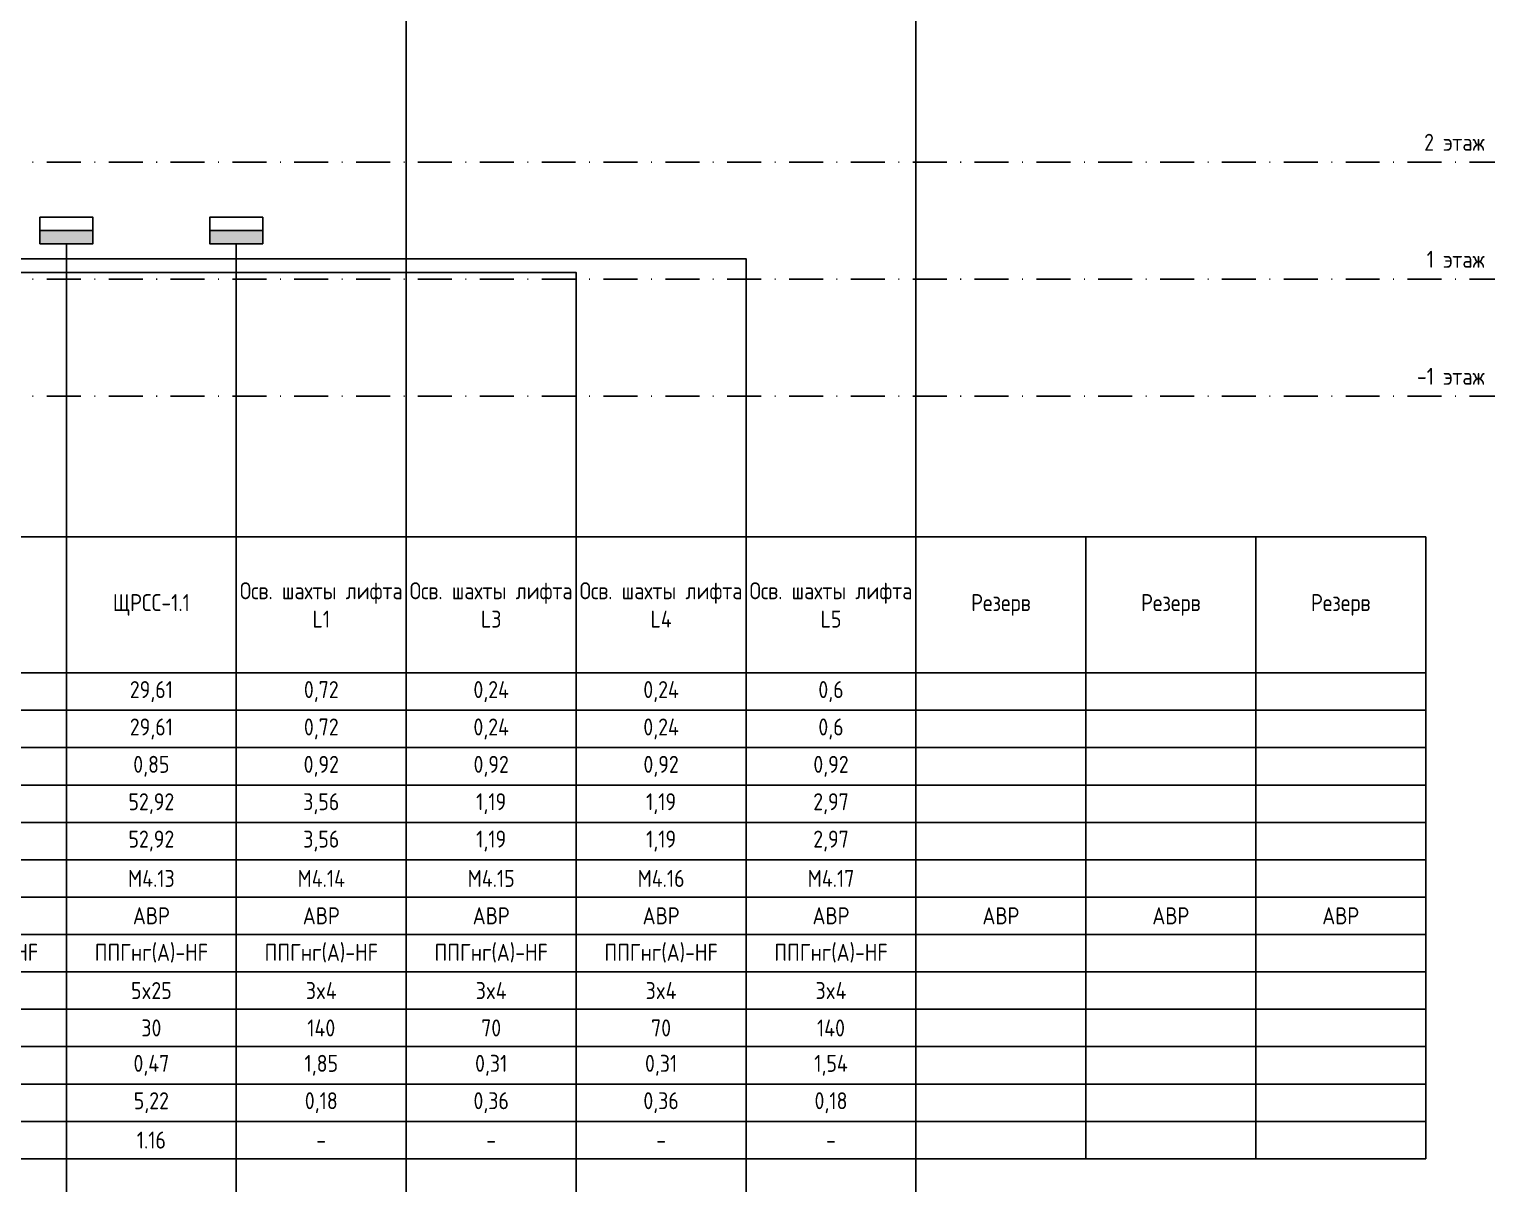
# Model space of a CAD drawing. Header units: millimetres. Extents: x -1221 to 2392, y 143 to 1021.
# Drawn here: x 2176.3 to 2391.9, y 591.1 to 761 of the extents above; entities that cross this region are included whole.
import ezdxf

# ---------------------------------------------------------------- set-up
doc = ezdxf.new("R2010")
doc.units = ezdxf.units.MM
doc.header["$MEASUREMENT"] = 0
doc.linetypes.add('Штрихпунктирная 5 х 2 мм', pattern=[9, 5, -2, 0, -2])
for name, color, linetype in [('ACM 0.05mm', 1, 'Continuous'), ('ACM Text', 7, 'Continuous'), ('EM_Щиты', 7, 'Continuous')]:
    doc.layers.add(name, color=color, linetype=linetype)
doc.styles.add('Надписи', font='isocpeur.ttf', dxfattribs={"width": 0.85})

# ---------------------------------------------------------------- blocks, each defined once
blk = doc.blocks.new('*T50')
at = {"layer": 'ACM Text', "color": 2, "lineweight": -2, "transparency": 16777216}
for p, q in [((0, 0), (500, 0)), ((0, 0), (0, -91.5)), ((25, 0), (25, -91.5)), ((50, 0), (50, -91.5)), ((75, 0), (75, -91.5)), ((100, 0), (100, -91.5)), ((125, 0), (125, -91.5)), ((150, 0), (150, -91.5)), ((175, 0), (175, -91.5)), ((200, 0), (200, -91.5)), ((225, 0), (225, -91.5)), ((250, 0), (250, -91.5)), ((275, 0), (275, -91.5)), ((300, 0), (300, -91.5)), ((325, 0), (325, -91.5)), ((350, 0), (350, -91.5)), ((375, 0), (375, -91.5)), ((400, 0), (400, -91.5)), ((425, 0), (425, -91.5)), ((450, 0), (450, -91.5)), ((475, 0), (475, -91.5)), ((500, 0), (500, -91.5)), ((0, -20), (500, -20)), ((0, -25.5), (500, -25.5)), ((0, -31), (500, -31)), ((0, -36.5), (500, -36.5)), ((0, -42), (500, -42)), ((0, -47.5), (500, -47.5)), ((0, -53), (500, -53)), ((0, -58.5), (500, -58.5)), ((0, -64), (500, -64)), ((0, -69.5), (500, -69.5)), ((0, -75), (500, -75)), ((0, -80.5), (500, -80.5)), ((0, -86), (500, -86)), ((0, -91.5), (500, -91.5))]:
    blk.add_line(p, q, dxfattribs=at)
at = {"layer": 'ACM Text', "color": 0, "transparency": 16777216, "char_height": 2.5, "width": 24.88, "attachment_point": 5, "style": 'Надписи'}
for s, insert in [('{\\fISOCPEUR|b0|i0|c0;ЩВ-0.2', (12.5, -10)), ('{\\fISOCPEUR|b0|i0|c0;ЩВ-2.3', (37.5, -10)), ('{\\fISOCPEUR|b0|i0|c0;ЩВ-2.4', (62.5, -10)), ('{\\fISOCPEUR|b0|i0|c0;ЩУЛ-1', (87.5, -10)), ('{\\fISOCPEUR|b0|i0|c0;ЩУЛ-3', (112.5, -10)), ('{\\fISOCPEUR|b0|i0|c0;ЩУЛ-4', (137.5, -10)), ('{\\fISOCPEUR|b0|i0|c0;ЩУЛ-5', (162.5, -10)), ('{\\fISOCPEUR|b0|i0|c0;ЩУЭ-1', (187.5, -10)), ('{\\fISOCPEUR|b0|i0|c0;ЩУЭ-2', (212.5, -10)), ('{\\fISOCPEUR|b0|i0|c0;ЩУЭ-3', (237.5, -10)), ('{\\fISOCPEUR|b0|i0|c0;ЩУЭ-4', (262.5, -10)), ('{\\fISOCPEUR|b0|i0|c0;ЩРСБ-1.1', (287.5, -10)), ('{\\fISOCPEUR|b0|i0|c0;ЩРСС-1.1', (312.5, -10)), ('{\\fISOCPEUR|b0|i0|c0;Осв. шахты лифта L1', (337.5, -10)), ('{\\fISOCPEUR|b0|i0|c0;Осв. шахты лифта L3', (362.5, -10)), ('{\\fISOCPEUR|b0|i0|c0;Осв. шахты лифта L4', (387.5, -10)), ('{\\fISOCPEUR|b0|i0|c0;Осв. шахты лифта L5', (412.5, -10)), ('{\\fISOCPEUR|b0|i0|c0;Резерв', (437.5, -10)), ('{\\fISOCPEUR|b0|i0|c0;Резерв', (462.5, -10)), ('{\\fISOCPEUR|b0|i0|c0;Резерв', (487.5, -10)), ('{\\fISOCPEUR|b0|i0|c0;126,3', (12.5, -22.75)), ('{\\fISOCPEUR|b0|i0|c0;15', (37.5, -22.75)), ('{\\fISOCPEUR|b0|i0|c0;25,7', (62.5, -22.75)), ('{\\fISOCPEUR|b0|i0|c0;22,4', (87.5, -22.75)), ('{\\fISOCPEUR|b0|i0|c0;3,7', (112.5, -22.75)), ('{\\fISOCPEUR|b0|i0|c0;0,85', (137.5, -22.75)), ('{\\fISOCPEUR|b0|i0|c0;12,7', (162.5, -22.75)), ('{\\fISOCPEUR|b0|i0|c0;11', (187.5, -22.75)), ('{\\fISOCPEUR|b0|i0|c0;11', (212.5, -22.75)), ('{\\fISOCPEUR|b0|i0|c0;11', (237.5, -22.75)), ('{\\fISOCPEUR|b0|i0|c0;11', (262.5, -22.75)), ('{\\fISOCPEUR|b0|i0|c0;20', (287.5, -22.75)), ('{\\fISOCPEUR|b0|i0|c0;29,61', (312.5, -22.75)), ('{\\fISOCPEUR|b0|i0|c0;0,72', (337.5, -22.75)), ('{\\fISOCPEUR|b0|i0|c0;0,24', (362.5, -22.75)), ('{\\fISOCPEUR|b0|i0|c0;0,24', (387.5, -22.75)), ('{\\fISOCPEUR|b0|i0|c0;0,6', (412.5, -22.75)), ('{\\fISOCPEUR|b0|i0|c0; ', (437.5, -22.75)), ('{\\fISOCPEUR|b0|i0|c0; ', (462.5, -22.75)), ('{\\fISOCPEUR|b0|i0|c0; ', (487.5, -22.75)), ('{\\fISOCPEUR|b0|i0|c0;94,73', (12.5, -28.25)), ('{\\fISOCPEUR|b0|i0|c0;13,5', (37.5, -28.25)), ('{\\fISOCPEUR|b0|i0|c0;17,99', (62.5, -28.25)), ('{\\fISOCPEUR|b0|i0|c0;15,68', (87.5, -28.25)), ('{\\fISOCPEUR|b0|i0|c0;2,59', (112.5, -28.25)), ('{\\fISOCPEUR|b0|i0|c0;0,6', (137.5, -28.25)), ('{\\fISOCPEUR|b0|i0|c0;8,89', (162.5, -28.25)), ('{\\fISOCPEUR|b0|i0|c0;7,15', (187.5, -28.25)), ('{\\fISOCPEUR|b0|i0|c0;7,15', (212.5, -28.25)), ('{\\fISOCPEUR|b0|i0|c0;7,15', (237.5, -28.25)), ('{\\fISOCPEUR|b0|i0|c0;7,15', (262.5, -28.25)), ('{\\fISOCPEUR|b0|i0|c0;20', (287.5, -28.25)), ('{\\fISOCPEUR|b0|i0|c0;29,61', (312.5, -28.25)), ('{\\fISOCPEUR|b0|i0|c0;0,72', (337.5, -28.25)), ('{\\fISOCPEUR|b0|i0|c0;0,24', (362.5, -28.25)), ('{\\fISOCPEUR|b0|i0|c0;0,24', (387.5, -28.25)), ('{\\fISOCPEUR|b0|i0|c0;0,6', (412.5, -28.25)), ('{\\fISOCPEUR|b0|i0|c0; ', (437.5, -28.25)), ('{\\fISOCPEUR|b0|i0|c0; ', (462.5, -28.25)), ('{\\fISOCPEUR|b0|i0|c0; ', (487.5, -28.25)), ('{\\fISOCPEUR|b0|i0|c0;0,8', (12.5, -33.75)), ('{\\fISOCPEUR|b0|i0|c0;0,8', (37.5, -33.75)), ('{\\fISOCPEUR|b0|i0|c0;0,8', (62.5, -33.75)), ('{\\fISOCPEUR|b0|i0|c0;0,7', (87.5, -33.75)), ('{\\fISOCPEUR|b0|i0|c0;0,7', (112.5, -33.75)), ('{\\fISOCPEUR|b0|i0|c0;0,6', (137.5, -33.75)), ('{\\fISOCPEUR|b0|i0|c0;0,7', (162.5, -33.75)), ('{\\fISOCPEUR|b0|i0|c0;0,65', (187.5, -33.75)), ('{\\fISOCPEUR|b0|i0|c0;0,65', (212.5, -33.75)), ('{\\fISOCPEUR|b0|i0|c0;0,65', (237.5, -33.75)), ('{\\fISOCPEUR|b0|i0|c0;0,65', (262.5, -33.75)), ('{\\fISOCPEUR|b0|i0|c0;0,81', (287.5, -33.75)), ('{\\fISOCPEUR|b0|i0|c0;0,85', (312.5, -33.75)), ('{\\fISOCPEUR|b0|i0|c0;0,92', (337.5, -33.75)), ('{\\fISOCPEUR|b0|i0|c0;0,92', (362.5, -33.75)), ('{\\fISOCPEUR|b0|i0|c0;0,92', (387.5, -33.75)), ('{\\fISOCPEUR|b0|i0|c0;0,92', (412.5, -33.75)), ('{\\fISOCPEUR|b0|i0|c0; ', (437.5, -33.75)), ('{\\fISOCPEUR|b0|i0|c0; ', (462.5, -33.75)), ('{\\fISOCPEUR|b0|i0|c0; ', (487.5, -33.75)), ('{\\fISOCPEUR|b0|i0|c0;179,9', (12.5, -39.25)), ('{\\fISOCPEUR|b0|i0|c0;25,64', (37.5, -39.25)), ('{\\fISOCPEUR|b0|i0|c0;34,17', (62.5, -39.25)), ('{\\fISOCPEUR|b0|i0|c0;34,04', (87.5, -39.25)), ('{\\fISOCPEUR|b0|i0|c0;5,63', (112.5, -39.25)), ('{\\fISOCPEUR|b0|i0|c0;1,51', (137.5, -39.25)), ('{\\fISOCPEUR|b0|i0|c0;19,3', (162.5, -39.25)), ('{\\fISOCPEUR|b0|i0|c0;16,72', (187.5, -39.25)), ('{\\fISOCPEUR|b0|i0|c0;16,72', (212.5, -39.25)), ('{\\fISOCPEUR|b0|i0|c0;16,72', (237.5, -39.25)), ('{\\fISOCPEUR|b0|i0|c0;16,72', (262.5, -39.25)), ('{\\fISOCPEUR|b0|i0|c0;37,97', (287.5, -39.25)), ('{\\fISOCPEUR|b0|i0|c0;52,92', (312.5, -39.25)), ('{\\fISOCPEUR|b0|i0|c0;3,56', (337.5, -39.25)), ('{\\fISOCPEUR|b0|i0|c0;1,19', (362.5, -39.25)), ('{\\fISOCPEUR|b0|i0|c0;1,19', (387.5, -39.25)), ('{\\fISOCPEUR|b0|i0|c0;2,97', (412.5, -39.25)), ('{\\fISOCPEUR|b0|i0|c0; ', (437.5, -39.25)), ('{\\fISOCPEUR|b0|i0|c0; ', (462.5, -39.25)), ('{\\fISOCPEUR|b0|i0|c0; ', (487.5, -39.25)), ('{\\fISOCPEUR|b0|i0|c0;179,9', (12.5, -44.75)), ('{\\fISOCPEUR|b0|i0|c0;25,64', (37.5, -44.75)), ('{\\fISOCPEUR|b0|i0|c0;34,17', (62.5, -44.75)), ('{\\fISOCPEUR|b0|i0|c0;34,04', (87.5, -44.75)), ('{\\fISOCPEUR|b0|i0|c0;5,63', (112.5, -44.75)), ('{\\fISOCPEUR|b0|i0|c0;1,51', (137.5, -44.75)), ('{\\fISOCPEUR|b0|i0|c0;19,3', (162.5, -44.75)), ('{\\fISOCPEUR|b0|i0|c0;16,72', (187.5, -44.75)), ('{\\fISOCPEUR|b0|i0|c0;16,72', (212.5, -44.75)), ('{\\fISOCPEUR|b0|i0|c0;16,72', (237.5, -44.75)), ('{\\fISOCPEUR|b0|i0|c0;16,72', (262.5, -44.75)), ('{\\fISOCPEUR|b0|i0|c0;37,97', (287.5, -44.75)), ('{\\fISOCPEUR|b0|i0|c0;52,92', (312.5, -44.75)), ('{\\fISOCPEUR|b0|i0|c0;3,56', (337.5, -44.75)), ('{\\fISOCPEUR|b0|i0|c0;1,19', (362.5, -44.75)), ('{\\fISOCPEUR|b0|i0|c0;1,19', (387.5, -44.75)), ('{\\fISOCPEUR|b0|i0|c0;2,97', (412.5, -44.75)), ('{\\fISOCPEUR|b0|i0|c0; ', (437.5, -44.75)), ('{\\fISOCPEUR|b0|i0|c0; ', (462.5, -44.75)), ('{\\fISOCPEUR|b0|i0|c0; ', (487.5, -44.75)), ('{\\fISOCPEUR|b0|i0|c0;М4.1', (12.5, -50.25)), ('{\\fISOCPEUR|b0|i0|c0;М4.2', (37.5, -50.25)), ('{\\fISOCPEUR|b0|i0|c0;М4.3', (62.5, -50.25)), ('{\\fISOCPEUR|b0|i0|c0;М4.4', (87.5, -50.25)), ('{\\fISOCPEUR|b0|i0|c0;М4.5', (112.5, -50.25)), ('{\\fISOCPEUR|b0|i0|c0;М4.6', (137.5, -50.25)), ('{\\fISOCPEUR|b0|i0|c0;М4.7', (162.5, -50.25)), ('{\\fISOCPEUR|b0|i0|c0;М4.8', (187.5, -50.25)), ('{\\fISOCPEUR|b0|i0|c0;М4.9', (212.5, -50.25)), ('{\\fISOCPEUR|b0|i0|c0;М4.10', (237.5, -50.25)), ('{\\fISOCPEUR|b0|i0|c0;М4.11', (262.5, -50.25)), ('{\\fISOCPEUR|b0|i0|c0;М4.12', (287.5, -50.25)), ('{\\fISOCPEUR|b0|i0|c0;М4.13', (312.5, -50.25)), ('{\\fISOCPEUR|b0|i0|c0;М4.14', (337.5, -50.25)), ('{\\fISOCPEUR|b0|i0|c0;М4.15', (362.5, -50.25)), ('{\\fISOCPEUR|b0|i0|c0;М4.16', (387.5, -50.25)), ('{\\fISOCPEUR|b0|i0|c0;М4.17', (412.5, -50.25)), ('{\\fISOCPEUR|b0|i0|c0; ', (437.5, -50.25)), ('{\\fISOCPEUR|b0|i0|c0; ', (462.5, -50.25)), ('{\\fISOCPEUR|b0|i0|c0; ', (487.5, -50.25)), ('{\\fISOCPEUR|b0|i0|c0;АВР', (12.5, -55.75)), ('{\\fISOCPEUR|b0|i0|c0;АВР', (37.5, -55.75)), ('{\\fISOCPEUR|b0|i0|c0;АВР', (62.5, -55.75)), ('{\\fISOCPEUR|b0|i0|c0;АВР', (87.5, -55.75)), ('{\\fISOCPEUR|b0|i0|c0;АВР', (112.5, -55.75)), ('{\\fISOCPEUR|b0|i0|c0;АВР', (137.5, -55.75)), ('{\\fISOCPEUR|b0|i0|c0;АВР', (162.5, -55.75)), ('{\\fISOCPEUR|b0|i0|c0;АВР', (187.5, -55.75)), ('{\\fISOCPEUR|b0|i0|c0;АВР', (212.5, -55.75)), ('{\\fISOCPEUR|b0|i0|c0;АВР', (237.5, -55.75)), ('{\\fISOCPEUR|b0|i0|c0;АВР', (262.5, -55.75)), ('{\\fISOCPEUR|b0|i0|c0;АВР', (287.5, -55.75)), ('{\\fISOCPEUR|b0|i0|c0;АВР', (312.5, -55.75)), ('{\\fISOCPEUR|b0|i0|c0;АВР', (337.5, -55.75)), ('{\\fISOCPEUR|b0|i0|c0;АВР', (362.5, -55.75)), ('{\\fISOCPEUR|b0|i0|c0;АВР', (387.5, -55.75)), ('{\\fISOCPEUR|b0|i0|c0;АВР', (412.5, -55.75)), ('{\\fISOCPEUR|b0|i0|c0;АВР', (437.5, -55.75)), ('{\\fISOCPEUR|b0|i0|c0;АВР', (462.5, -55.75)), ('{\\fISOCPEUR|b0|i0|c0;АВР', (487.5, -55.75)), ('{\\fISOCPEUR|b0|i0|c0;ППГнг(А)-HF', (12.5, -61.25)), ('{\\fISOCPEUR|b0|i0|c0;ППГнг(А)-HF', (37.5, -61.25)), ('{\\fISOCPEUR|b0|i0|c0;ППГнг(А)-HF', (62.5, -61.25)), ('{\\fISOCPEUR|b0|i0|c0;ППГнг(А)-HF', (87.5, -61.25)), ('{\\fISOCPEUR|b0|i0|c0;ППГнг(А)-HF', (112.5, -61.25)), ('{\\fISOCPEUR|b0|i0|c0;ППГнг(А)-HF', (137.5, -61.25)), ('{\\fISOCPEUR|b0|i0|c0;ППГнг(А)-HF', (162.5, -61.25)), ('{\\fISOCPEUR|b0|i0|c0;ППГнг(А)-HF', (187.5, -61.25)), ('{\\fISOCPEUR|b0|i0|c0;ППГнг(А)-HF', (212.5, -61.25)), ('{\\fISOCPEUR|b0|i0|c0;ППГнг(А)-HF', (237.5, -61.25)), ('{\\fISOCPEUR|b0|i0|c0;ППГнг(А)-HF', (262.5, -61.25)), ('{\\fISOCPEUR|b0|i0|c0;ППГнг(А)-HF', (287.5, -61.25)), ('{\\fISOCPEUR|b0|i0|c0;ППГнг(А)-HF', (312.5, -61.25)), ('{\\fISOCPEUR|b0|i0|c0;ППГнг(А)-HF', (337.5, -61.25)), ('{\\fISOCPEUR|b0|i0|c0;ППГнг(А)-HF', (362.5, -61.25)), ('{\\fISOCPEUR|b0|i0|c0;ППГнг(А)-HF', (387.5, -61.25)), ('{\\fISOCPEUR|b0|i0|c0;ППГнг(А)-HF', (412.5, -61.25)), ('{\\fISOCPEUR|b0|i0|c0; ', (437.5, -61.25)), ('{\\fISOCPEUR|b0|i0|c0; ', (462.5, -61.25)), ('{\\fISOCPEUR|b0|i0|c0; ', (487.5, -61.25)), ('{\\fISOCPEUR|b0|i0|c0;5x120', (12.5, -66.75)), ('{\\fISOCPEUR|b0|i0|c0;5x6', (37.5, -66.75)), ('{\\fISOCPEUR|b0|i0|c0;5x25', (62.5, -66.75)), ('{\\fISOCPEUR|b0|i0|c0;5x16', (87.5, -66.75)), ('{\\fISOCPEUR|b0|i0|c0;5x4', (112.5, -66.75)), ('{\\fISOCPEUR|b0|i0|c0;5x4', (137.5, -66.75)), ('{\\fISOCPEUR|b0|i0|c0;5x10', (162.5, -66.75)), ('{\\fISOCPEUR|b0|i0|c0;5x6', (187.5, -66.75)), ('{\\fISOCPEUR|b0|i0|c0;5x6', (212.5, -66.75)), ('{\\fISOCPEUR|b0|i0|c0;5x6', (237.5, -66.75)), ('{\\fISOCPEUR|b0|i0|c0;5x6', (262.5, -66.75)), ('{\\fISOCPEUR|b0|i0|c0;5x25', (287.5, -66.75)), ('{\\fISOCPEUR|b0|i0|c0;5x25', (312.5, -66.75)), ('{\\fISOCPEUR|b0|i0|c0;3x4', (337.5, -66.75)), ('{\\fISOCPEUR|b0|i0|c0;3x4', (362.5, -66.75)), ('{\\fISOCPEUR|b0|i0|c0;3x4', (387.5, -66.75)), ('{\\fISOCPEUR|b0|i0|c0;3x4', (412.5, -66.75)), ('{\\fISOCPEUR|b0|i0|c0; ', (437.5, -66.75)), ('{\\fISOCPEUR|b0|i0|c0; ', (462.5, -66.75)), ('{\\fISOCPEUR|b0|i0|c0; ', (487.5, -66.75)), ('{\\fISOCPEUR|b0|i0|c0;30', (12.5, -72.25)), ('{\\fISOCPEUR|b0|i0|c0;45', (37.5, -72.25)), ('{\\fISOCPEUR|b0|i0|c0;45', (62.5, -72.25)), ('{\\fISOCPEUR|b0|i0|c0;110', (87.5, -72.25)), ('{\\fISOCPEUR|b0|i0|c0;30', (112.5, -72.25)), ('{\\fISOCPEUR|b0|i0|c0;30', (137.5, -72.25)), ('{\\fISOCPEUR|b0|i0|c0;120', (162.5, -72.25)), ('{\\fISOCPEUR|b0|i0|c0;35', (187.5, -72.25)), ('{\\fISOCPEUR|b0|i0|c0;45', (212.5, -72.25)), ('{\\fISOCPEUR|b0|i0|c0;55', (237.5, -72.25)), ('{\\fISOCPEUR|b0|i0|c0;60', (262.5, -72.25)), ('{\\fISOCPEUR|b0|i0|c0;30', (287.5, -72.25)), ('{\\fISOCPEUR|b0|i0|c0;30', (312.5, -72.25)), ('{\\fISOCPEUR|b0|i0|c0;140', (337.5, -72.25)), ('{\\fISOCPEUR|b0|i0|c0;70', (362.5, -72.25)), ('{\\fISOCPEUR|b0|i0|c0;70', (387.5, -72.25)), ('{\\fISOCPEUR|b0|i0|c0;140', (412.5, -72.25)), ('{\\fISOCPEUR|b0|i0|c0; ', (437.5, -72.25)), ('{\\fISOCPEUR|b0|i0|c0; ', (462.5, -72.25)), ('{\\fISOCPEUR|b0|i0|c0; ', (487.5, -72.25)), ('{\\fISOCPEUR|b0|i0|c0;0,41', (12.5, -77.75)), ('{\\fISOCPEUR|b0|i0|c0;1,26', (37.5, -77.75)), ('{\\fISOCPEUR|b0|i0|c0;0,43', (62.5, -77.75)), ('{\\fISOCPEUR|b0|i0|c0;1,41', (87.5, -77.75)), ('{\\fISOCPEUR|b0|i0|c0;0,25', (112.5, -77.75)), ('{\\fISOCPEUR|b0|i0|c0;0,06', (137.5, -77.75)), ('{\\fISOCPEUR|b0|i0|c0;1,36', (162.5, -77.75)), ('{\\fISOCPEUR|b0|i0|c0;0,53', (187.5, -77.75)), ('{\\fISOCPEUR|b0|i0|c0;0,68', (212.5, -77.75)), ('{\\fISOCPEUR|b0|i0|c0;0,83', (237.5, -77.75)), ('{\\fISOCPEUR|b0|i0|c0;0,9', (262.5, -77.75)), ('{\\fISOCPEUR|b0|i0|c0;0,32', (287.5, -77.75)), ('{\\fISOCPEUR|b0|i0|c0;0,47', (312.5, -77.75)), ('{\\fISOCPEUR|b0|i0|c0;1,85', (337.5, -77.75)), ('{\\fISOCPEUR|b0|i0|c0;0,31', (362.5, -77.75)), ('{\\fISOCPEUR|b0|i0|c0;0,31', (387.5, -77.75)), ('{\\fISOCPEUR|b0|i0|c0;1,54', (412.5, -77.75)), ('{\\fISOCPEUR|b0|i0|c0; ', (437.5, -77.75)), ('{\\fISOCPEUR|b0|i0|c0; ', (462.5, -77.75)), ('{\\fISOCPEUR|b0|i0|c0; ', (487.5, -77.75)), ('{\\fISOCPEUR|b0|i0|c0;25,03', (12.5, -83.25)), ('{\\fISOCPEUR|b0|i0|c0;0,84', (37.5, -83.25)), ('{\\fISOCPEUR|b0|i0|c0;3,48', (62.5, -83.25)), ('{\\fISOCPEUR|b0|i0|c0;0,92', (87.5, -83.25)), ('{\\fISOCPEUR|b0|i0|c0;0,84', (112.5, -83.25)), ('{\\fISOCPEUR|b0|i0|c0;0,84', (137.5, -83.25)), ('{\\fISOCPEUR|b0|i0|c0;0,53', (162.5, -83.25)), ('{\\fISOCPEUR|b0|i0|c0;1,08', (187.5, -83.25)), ('{\\fISOCPEUR|b0|i0|c0;0,84', (212.5, -83.25)), ('{\\fISOCPEUR|b0|i0|c0;0,69', (237.5, -83.25)), ('{\\fISOCPEUR|b0|i0|c0;0,63', (262.5, -83.25)), ('{\\fISOCPEUR|b0|i0|c0;5,22', (287.5, -83.25)), ('{\\fISOCPEUR|b0|i0|c0;5,22', (312.5, -83.25)), ('{\\fISOCPEUR|b0|i0|c0;0,18', (337.5, -83.25)), ('{\\fISOCPEUR|b0|i0|c0;0,36', (362.5, -83.25)), ('{\\fISOCPEUR|b0|i0|c0;0,36', (387.5, -83.25)), ('{\\fISOCPEUR|b0|i0|c0;0,18', (412.5, -83.25)), ('{\\fISOCPEUR|b0|i0|c0; ', (437.5, -83.25)), ('{\\fISOCPEUR|b0|i0|c0; ', (462.5, -83.25)), ('{\\fISOCPEUR|b0|i0|c0; ', (487.5, -83.25)), ('{\\fISOCPEUR|b0|i0|c0;0.12', (12.5, -88.75)), ('{\\fISOCPEUR|b0|i0|c0;2.6', (37.5, -88.75)), ('{\\fISOCPEUR|b0|i0|c0;2.6', (62.5, -88.75)), ('{\\fISOCPEUR|b0|i0|c0;5-й этаж', (87.5, -88.75)), ('{\\fISOCPEUR|b0|i0|c0;1-й этаж', (112.5, -88.75)), ('{\\fISOCPEUR|b0|i0|c0;1-й этаж', (137.5, -88.75)), ('{\\fISOCPEUR|b0|i0|c0;5-й этаж', (162.5, -88.75)), ('{\\fISOCPEUR|b0|i0|c0;1-й этаж', (187.5, -88.75)), ('{\\fISOCPEUR|b0|i0|c0;2-й этаж', (212.5, -88.75)), ('{\\fISOCPEUR|b0|i0|c0;3-й этаж', (237.5, -88.75)), ('{\\fISOCPEUR|b0|i0|c0;4-й этаж', (262.5, -88.75)), ('{\\fISOCPEUR|b0|i0|c0;1.16', (287.5, -88.75)), ('{\\fISOCPEUR|b0|i0|c0;1.16', (312.5, -88.75)), ('{\\fISOCPEUR|b0|i0|c0;-', (337.5, -88.75)), ('{\\fISOCPEUR|b0|i0|c0;-', (362.5, -88.75)), ('{\\fISOCPEUR|b0|i0|c0;-', (387.5, -88.75)), ('{\\fISOCPEUR|b0|i0|c0;-', (412.5, -88.75)), ('{\\fISOCPEUR|b0|i0|c0; ', (437.5, -88.75)), ('{\\fISOCPEUR|b0|i0|c0; ', (462.5, -88.75)), ('{\\fISOCPEUR|b0|i0|c0; ', (487.5, -88.75))]:
    blk.add_mtext(s, dxfattribs=dict(at, insert=insert))
blk = doc.blocks.new('*U19')
at = {"linetype": 'Continuous'}
h = blk.add_hatch(color=256, dxfattribs=at)
h.dxf.hatch_style = 1
h.paths.add_polyline_path([(-3.9, 1.95), (-3.9, 0), (3.9, 0), (3.9, 1.95)])
for points in [[(-3.9, 0), (3.9, 0), (3.9, 3.9), (-3.9, 3.9)], [(-3.9, 1.95), (3.9, 1.95), (3.9, 0), (-3.9, 0)]]:
    blk.add_lwpolyline(points, close=True, dxfattribs=at)

msp = doc.modelspace()

# ---------------------------------------------------------------- linework, layer by layer
for points in [[(2181.78, 554.89), (2181.78, 729.45)], [(2206.78, 554.89), (2206.78, 729.45)]]:
    msp.add_lwpolyline(points)
at = {"layer": 'ACM 0.05mm', "color": 7, "linetype": 'Штрихпунктирная 5 х 2 мм'}
for points in [[(586.41, 741.46), (2391.94, 741.46)], [(586.41, 724.24), (2391.94, 724.24)], [(586.41, 707.02), (2391.94, 707.02)]]:
    msp.add_lwpolyline(points, dxfattribs=at)
at = {"layer": 'ACM Text'}
for points in [[(1981.78, 992.66), (1984.78, 992.66), (1984.78, 987.61), (2231.78, 987.61), (2231.78, 554.89)], [(2056.78, 992.66), (2059.78, 992.66), (2059.78, 989.61), (2306.78, 989.61), (2306.78, 554.89)], [(2009.78, 729.45), (2009.78, 729.45), (2009.78, 725.24), (2256.78, 725.24), (2256.78, 554.4)], [(2034.78, 729.45), (2034.78, 729.45), (2034.78, 727.24), (2281.78, 727.24), (2281.78, 553.89)]]:
    msp.add_lwpolyline(points, dxfattribs=at)

# ---------------------------------------------------------------- block references
msp.add_blockref('*T50', (1881.78, 686.31))
at = {"layer": 'EM_Щиты'}
for p in [(2181.78, 729.45), (2206.78, 729.45)]:
    msp.add_blockref('*U19', p, dxfattribs=at)

# ---------------------------------------------------------------- texts
at = {"layer": 'ACM Text', "char_height": 2.5, "width": 32, "attachment_point": 9, "style": 'Надписи'}
for s, insert in [('2 этаж', (2390.44, 743.14)), ('1 этаж', (2390.44, 725.92)), ('-1 этаж', (2390.44, 708.7))]:
    msp.add_mtext(s, dxfattribs=dict(at, insert=insert))

doc.saveas('drawing.dxf')
